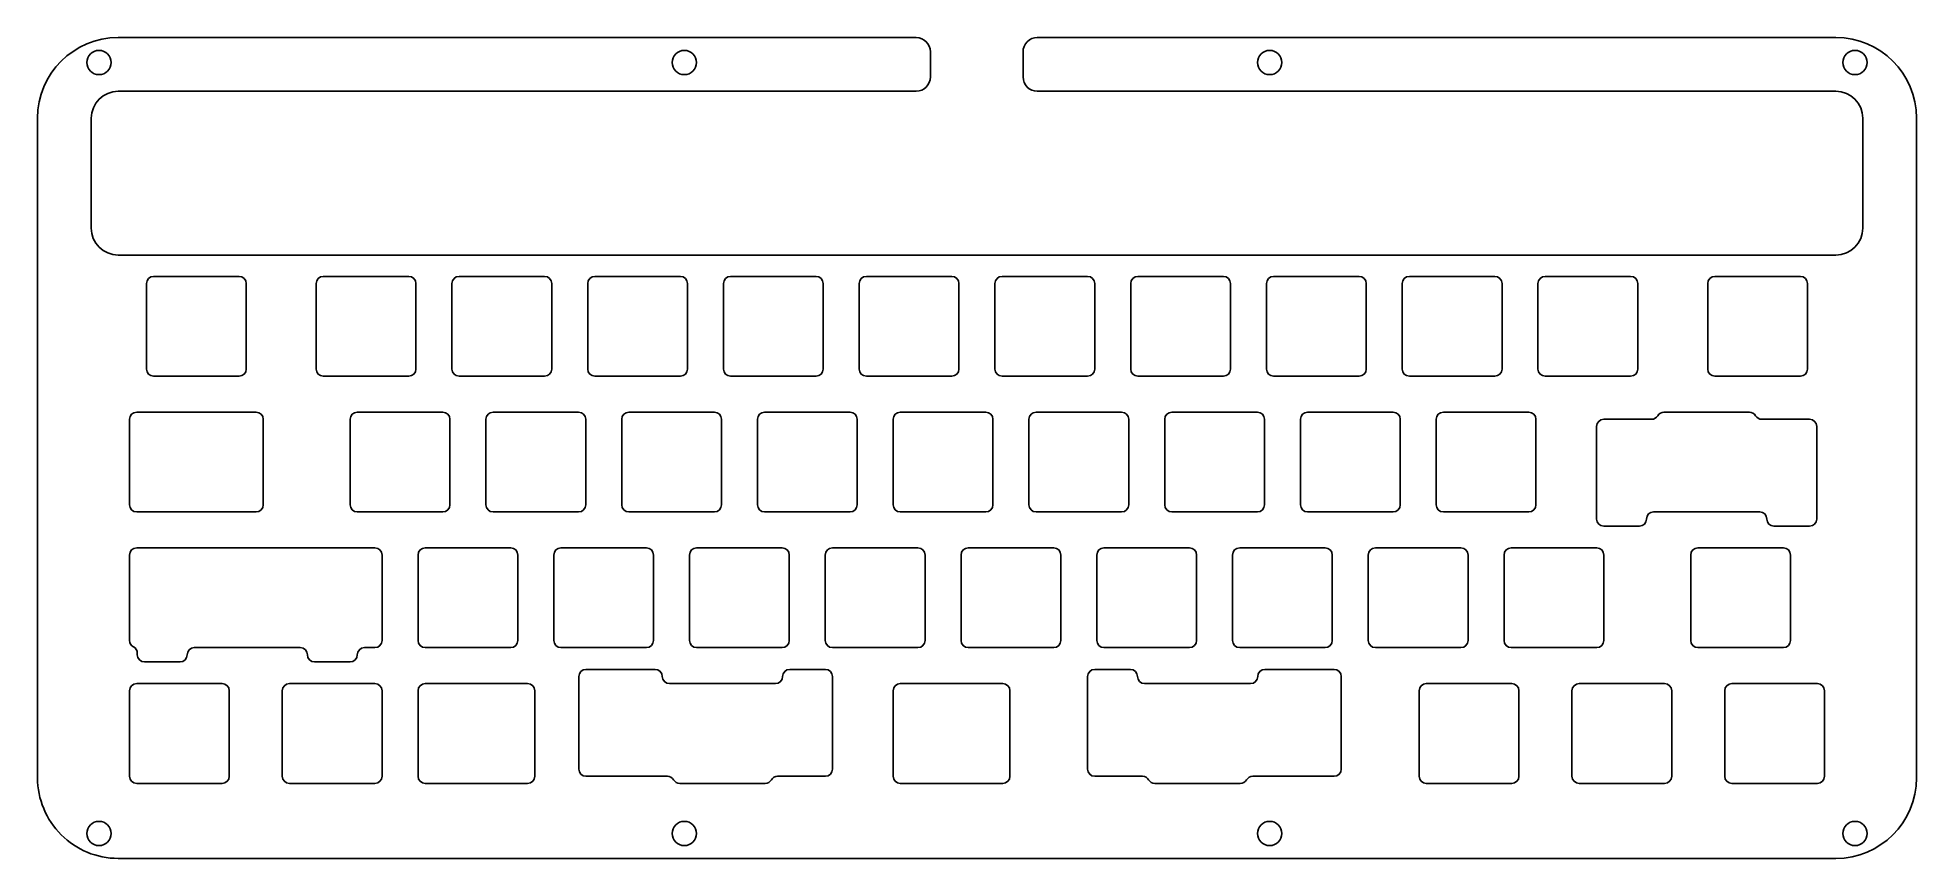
# Model space of a CAD drawing. Header units: millimetres. Extents: x 6 to 270, y 9 to 124.
import ezdxf

# ---------------------------------------------------------------- set-up
doc = ezdxf.new("R2010")
doc.units = ezdxf.units.MM

msp = doc.modelspace()

# ---------------------------------------------------------------- linework, layer by layer
at = {"color": 0}
for p, q in [((129.68, 124.2), (17.7, 124.2)), ((258.73, 124.2), (146.68, 124.2)), ((131.68, 118.67), (131.68, 122.2)), ((144.68, 122.2), (144.68, 118.67)), ((17.7, 116.68), (129.68, 116.67)), ((146.68, 116.67), (258.74, 116.67)), ((6.39, 112.9), (6.39, 20.31)), ((13.92, 97.46), (13.92, 112.9)), ((262.52, 112.89), (262.52, 97.46)), ((270.04, 20.3), (270.04, 112.89)), ((258.74, 93.67), (17.7, 93.68)), ((21.68, 77.68), (21.68, 89.68)), ((22.68, 90.68), (34.68, 90.68)), ((35.68, 89.68), (35.68, 77.68)), ((45.49, 77.68), (45.49, 89.68)), ((46.49, 90.68), (58.49, 90.68)), ((59.49, 89.68), (59.49, 77.68)), ((64.54, 77.68), (64.54, 89.68)), ((65.54, 90.68), (77.54, 90.68)), ((78.54, 89.68), (78.54, 77.68)), ((83.59, 77.68), (83.59, 89.68)), ((84.59, 90.68), (96.59, 90.68)), ((97.59, 89.68), (97.59, 77.68)), ((102.64, 77.68), (102.64, 89.68)), ((103.64, 90.68), (115.64, 90.68)), ((116.64, 89.68), (116.64, 77.68)), ((121.69, 77.68), (121.69, 89.68)), ((122.69, 90.68), (134.69, 90.68)), ((135.69, 89.68), (135.69, 77.68)), ((140.74, 77.68), (140.74, 89.68)), ((141.74, 90.68), (153.74, 90.68)), ((154.74, 89.68), (154.74, 77.68)), ((159.79, 77.68), (159.79, 89.68)), ((160.79, 90.68), (172.79, 90.68)), ((173.79, 89.68), (173.79, 77.68)), ((178.84, 77.68), (178.84, 89.68)), ((179.84, 90.68), (191.84, 90.68)), ((192.84, 89.68), (192.84, 77.68)), ((197.89, 77.68), (197.89, 89.68)), ((198.89, 90.68), (210.89, 90.68)), ((211.89, 89.68), (211.89, 77.68)), ((216.94, 77.68), (216.94, 89.68)), ((217.94, 90.68), (229.94, 90.68)), ((230.94, 89.68), (230.94, 77.68)), ((240.76, 77.68), (240.76, 89.68)), ((241.76, 90.68), (253.76, 90.68)), ((254.76, 89.68), (254.76, 77.68)), ((34.68, 76.68), (22.68, 76.68)), ((58.49, 76.68), (46.49, 76.68)), ((77.54, 76.68), (65.54, 76.68)), ((96.59, 76.68), (84.59, 76.68)), ((115.64, 76.68), (103.64, 76.68)), ((134.69, 76.68), (122.69, 76.68)), ((153.74, 76.68), (141.74, 76.68)), ((172.79, 76.68), (160.79, 76.68)), ((191.84, 76.68), (179.84, 76.68)), ((210.89, 76.68), (198.89, 76.68)), ((229.94, 76.68), (217.94, 76.68)), ((253.76, 76.68), (241.76, 76.68)), ((20.3, 71.63), (37.06, 71.63)), ((51.26, 71.63), (63.26, 71.63)), ((70.31, 71.63), (82.31, 71.63)), ((89.36, 71.63), (101.36, 71.63)), ((108.41, 71.63), (120.41, 71.63)), ((127.46, 71.63), (139.46, 71.63)), ((146.51, 71.63), (158.51, 71.63)), ((165.56, 71.63), (177.56, 71.63)), ((184.61, 71.63), (196.61, 71.63)), ((203.66, 71.63), (215.66, 71.63)), ((234.61, 71.63), (246.61, 71.63)), ((19.3, 58.63), (19.3, 70.63)), ((38.06, 70.63), (38.06, 58.63)), ((50.26, 58.63), (50.26, 70.63)), ((64.26, 70.63), (64.26, 58.63)), ((69.31, 58.63), (69.31, 70.63)), ((83.31, 70.63), (83.31, 58.63)), ((88.36, 58.63), (88.36, 70.63)), ((102.36, 70.63), (102.36, 58.63)), ((107.41, 58.63), (107.41, 70.63)), ((121.41, 70.63), (121.41, 58.63)), ((126.46, 58.63), (126.46, 70.63)), ((140.46, 70.63), (140.46, 58.63)), ((145.51, 58.63), (145.51, 70.63)), ((159.51, 70.63), (159.51, 58.63)), ((164.56, 58.63), (164.56, 70.63)), ((178.56, 70.63), (178.56, 58.63)), ((183.61, 58.63), (183.61, 70.63)), ((197.61, 70.63), (197.61, 58.63)), ((202.66, 58.63), (202.66, 70.63)), ((216.66, 70.63), (216.66, 58.63)), ((225.17, 56.63), (225.17, 69.63)), ((226.17, 70.63), (232.88, 70.63)), ((248.34, 70.63), (255.05, 70.63)), ((256.05, 69.63), (256.05, 56.63)), ((37.06, 57.63), (20.3, 57.63)), ((63.26, 57.63), (51.26, 57.63)), ((82.31, 57.63), (70.31, 57.63)), ((101.36, 57.63), (89.36, 57.63)), ((120.41, 57.63), (108.41, 57.63)), ((139.46, 57.63), (127.46, 57.63)), ((158.51, 57.63), (146.51, 57.63)), ((177.56, 57.63), (165.56, 57.63)), ((196.61, 57.63), (184.61, 57.63)), ((215.66, 57.63), (203.66, 57.63)), ((231.17, 55.63), (226.17, 55.63)), ((248.05, 57.63), (233.17, 57.63)), ((255.05, 55.63), (250.05, 55.63)), ((19.3, 39.58), (19.3, 51.58)), ((20.3, 52.58), (53.73, 52.58)), ((54.73, 51.58), (54.73, 39.58)), ((59.78, 39.58), (59.78, 51.58)), ((60.78, 52.58), (72.78, 52.58)), ((73.78, 51.58), (73.78, 39.58)), ((78.83, 39.58), (78.83, 51.58)), ((79.83, 52.58), (91.83, 52.58)), ((92.83, 51.58), (92.83, 39.58)), ((97.88, 39.58), (97.88, 51.58)), ((98.88, 52.58), (110.88, 52.58)), ((111.88, 51.58), (111.88, 39.58)), ((116.93, 39.58), (116.93, 51.58)), ((117.93, 52.58), (129.93, 52.58)), ((130.93, 51.58), (130.93, 39.58)), ((135.98, 39.58), (135.98, 51.58)), ((136.98, 52.58), (148.98, 52.58)), ((149.98, 51.58), (149.98, 39.58)), ((155.03, 39.58), (155.03, 51.58)), ((156.03, 52.58), (168.03, 52.58)), ((169.03, 51.58), (169.03, 39.58)), ((174.08, 39.58), (174.08, 51.58)), ((175.08, 52.58), (187.08, 52.58)), ((188.08, 51.58), (188.08, 39.58)), ((193.13, 39.58), (193.13, 51.58)), ((194.13, 52.58), (206.13, 52.58)), ((207.13, 51.58), (207.13, 39.58)), ((212.18, 39.58), (212.18, 51.58)), ((213.18, 52.58), (225.18, 52.58)), ((226.18, 51.58), (226.18, 39.58)), ((238.37, 39.58), (238.37, 51.58)), ((239.37, 52.58), (251.37, 52.58)), ((252.37, 51.58), (252.37, 39.58)), ((20.39, 37.58), (20.39, 37.8)), ((43.26, 38.58), (28.39, 38.58)), ((53.73, 38.58), (52.26, 38.58)), ((72.78, 38.58), (60.78, 38.58)), ((91.83, 38.58), (79.83, 38.58)), ((110.88, 38.58), (98.88, 38.58)), ((129.93, 38.58), (117.93, 38.58)), ((148.98, 38.58), (136.98, 38.58)), ((168.03, 38.58), (156.03, 38.58)), ((187.08, 38.58), (175.08, 38.58)), ((206.13, 38.58), (194.13, 38.58)), ((225.18, 38.58), (213.18, 38.58)), ((251.37, 38.58), (239.37, 38.58)), ((26.39, 36.58), (21.39, 36.58)), ((50.26, 36.58), (45.26, 36.58)), ((82.34, 21.53), (82.34, 34.53)), ((83.34, 35.53), (93.06, 35.53)), ((111.94, 35.53), (116.94, 35.53)), ((117.94, 34.53), (117.94, 21.53)), ((153.74, 21.53), (153.74, 34.53)), ((154.74, 35.53), (159.74, 35.53)), ((178.61, 35.53), (188.34, 35.53)), ((189.34, 34.53), (189.34, 21.53)), ((19.3, 20.53), (19.3, 32.53)), ((20.3, 33.53), (32.3, 33.53)), ((33.3, 32.53), (33.3, 20.53)), ((40.73, 20.53), (40.73, 32.53)), ((41.73, 33.53), (53.73, 33.53)), ((54.73, 32.53), (54.73, 20.53)), ((59.78, 20.53), (59.78, 32.53)), ((60.78, 33.53), (75.16, 33.53)), ((76.16, 32.53), (76.16, 20.53)), ((95.06, 33.53), (109.94, 33.53)), ((126.46, 20.53), (126.46, 32.53)), ((127.46, 33.53), (141.84, 33.53)), ((142.84, 32.53), (142.84, 20.53)), ((161.74, 33.53), (176.61, 33.53)), ((200.27, 20.53), (200.27, 32.53)), ((201.27, 33.53), (213.27, 33.53)), ((214.27, 32.53), (214.27, 20.53)), ((221.71, 20.53), (221.71, 32.53)), ((222.71, 33.53), (234.71, 33.53)), ((235.71, 32.53), (235.71, 20.53)), ((243.14, 20.53), (243.14, 32.53)), ((244.14, 33.53), (256.14, 33.53)), ((257.14, 32.53), (257.14, 20.53)), ((32.3, 19.53), (20.3, 19.53)), ((53.73, 19.53), (41.73, 19.53)), ((75.16, 19.53), (60.78, 19.53)), ((94.77, 20.53), (83.34, 20.53)), ((108.5, 19.53), (96.5, 19.53)), ((116.94, 20.53), (110.23, 20.53)), ((141.84, 19.53), (127.46, 19.53)), ((161.44, 20.53), (154.74, 20.53)), ((175.17, 19.53), (163.17, 19.53)), ((188.34, 20.53), (176.91, 20.53)), ((213.27, 19.53), (201.27, 19.53)), ((234.71, 19.53), (222.71, 19.53)), ((256.14, 19.53), (244.14, 19.53)), ((17.7, 9), (258.73, 9))]:
    msp.add_line(p, q, dxfattribs=at)
msp.add_circle((15.01, 120.7), 1.7, dxfattribs=at)
at = {"linetype": 'Continuous'}
for centre in [(97.15, 120.7), (179.29, 120.7), (261.42, 120.7), (15.01, 12.5), (97.15, 12.5), (179.29, 12.5), (261.42, 12.5)]:
    msp.add_circle(centre, 1.7, dxfattribs=at)
at = {"color": 0}
for centre, radius, start, end in [((17.7, 112.89), 11.31, 90.0157, 179.9833), ((129.68, 122.2), 2, 359.9995, 89.9995), ((146.68, 122.2), 2, 89.9995, 179.9995), ((258.74, 112.89), 11.31, 0.0157, 90.0157), ((129.68, 118.67), 2, 269.9995, 359.9995), ((146.68, 118.67), 2, 179.9995, 269.9995), ((17.7, 112.89), 3.78, 89.9714, 179.9714), ((258.74, 112.89), 3.78, 0.0276, 89.9714), ((17.7, 97.46), 3.78, 179.9995, 269.9995), ((258.74, 97.46), 3.78, 269.9995, 359.9995), ((22.68, 89.68), 1, 90, 180), ((34.68, 89.68), 1, 0, 90), ((46.49, 89.68), 1, 90, 180), ((58.49, 89.68), 1, 0, 90), ((65.54, 89.68), 1, 90, 180), ((77.54, 89.68), 1, 0, 90), ((84.59, 89.68), 1, 90, 180), ((96.59, 89.68), 1, 0, 90), ((103.64, 89.68), 1, 90, 180), ((115.64, 89.68), 1, 0, 90), ((122.69, 89.68), 1, 90, 180), ((134.69, 89.68), 1, 0, 90), ((141.74, 89.68), 1, 90, 180), ((153.74, 89.68), 1, 0, 90), ((160.79, 89.68), 1, 90, 180), ((172.79, 89.68), 1, 0, 90), ((179.84, 89.68), 1, 90, 180), ((191.84, 89.68), 1, 0, 90), ((198.89, 89.68), 1, 90, 180), ((210.89, 89.68), 1, 0, 90), ((217.94, 89.68), 1, 90, 180), ((229.94, 89.68), 1, 0, 90), ((241.76, 89.68), 1, 90, 180), ((253.76, 89.68), 1, 0, 90), ((22.68, 77.68), 1, 180, 270), ((34.68, 77.68), 1, 270, 0), ((46.49, 77.68), 1, 180, 270), ((58.49, 77.68), 1, 270, 0), ((65.54, 77.68), 1, 180, 270), ((77.54, 77.68), 1, 270, 0), ((84.59, 77.68), 1, 180, 270), ((96.59, 77.68), 1, 270, 0), ((103.64, 77.68), 1, 180, 270), ((115.64, 77.68), 1, 270, 0), ((122.69, 77.68), 1, 180, 270), ((134.69, 77.68), 1, 270, 0), ((141.74, 77.68), 1, 180, 270), ((153.74, 77.68), 1, 270, 0), ((160.79, 77.68), 1, 180, 270), ((172.79, 77.68), 1, 270, 0), ((179.84, 77.68), 1, 180, 270), ((191.84, 77.68), 1, 270, 0), ((198.89, 77.68), 1, 180, 270), ((210.89, 77.68), 1, 270, 0), ((217.94, 77.68), 1, 180, 270), ((229.94, 77.68), 1, 270, 0), ((241.76, 77.68), 1, 180, 270), ((253.76, 77.68), 1, 270, 0), ((20.3, 70.63), 1, 90, 180), ((37.06, 70.63), 1, 0, 90), ((51.26, 70.63), 1, 90, 180), ((63.26, 70.63), 1, 0, 90), ((70.31, 70.63), 1, 90, 180), ((82.31, 70.63), 1, 0, 90), ((89.36, 70.63), 1, 90, 180), ((101.36, 70.63), 1, 0, 90), ((108.41, 70.63), 1, 90, 180), ((120.41, 70.63), 1, 0, 90), ((127.46, 70.63), 1, 90, 180), ((139.46, 70.63), 1, 0, 90), ((146.51, 70.63), 1, 90, 180), ((158.51, 70.63), 1, 0, 90), ((165.56, 70.63), 1, 90, 180), ((177.56, 70.63), 1, 0, 90), ((184.61, 70.63), 1, 90, 180), ((196.61, 70.63), 1, 0, 90), ((203.66, 70.63), 1, 90, 180), ((215.66, 70.63), 1, 0, 90), ((234.61, 70.63), 1, 90, 150), ((246.61, 70.63), 1, 30, 90), ((226.17, 69.63), 1, 90, 180), ((232.88, 71.63), 1, 270, 330), ((248.34, 71.63), 1, 210, 270), ((255.05, 69.63), 1, 0, 90), ((20.3, 58.63), 1, 180, 270), ((37.06, 58.63), 1, 270, 0), ((51.26, 58.63), 1, 180, 270), ((63.26, 58.63), 1, 270, 0), ((70.31, 58.63), 1, 180, 270), ((82.31, 58.63), 1, 270, 0), ((89.36, 58.63), 1, 180, 270), ((101.36, 58.63), 1, 270, 0), ((108.41, 58.63), 1, 180, 270), ((120.41, 58.63), 1, 270, 0), ((127.46, 58.63), 1, 180, 270), ((139.46, 58.63), 1, 270, 0), ((146.51, 58.63), 1, 180, 270), ((158.51, 58.63), 1, 270, 0), ((165.56, 58.63), 1, 180, 270), ((177.56, 58.63), 1, 270, 0), ((184.61, 58.63), 1, 180, 270), ((196.61, 58.63), 1, 270, 0), ((203.66, 58.63), 1, 180, 270), ((215.66, 58.63), 1, 270, 0), ((226.17, 56.63), 1, 180, 270), ((231.17, 56.63), 1, 270, 0), ((233.17, 56.63), 1, 90, 180), ((248.05, 56.63), 1, 0, 90), ((250.05, 56.63), 1, 180, 270), ((255.05, 56.63), 1, 270, 0), ((20.3, 51.58), 1, 90, 180), ((53.73, 51.58), 1, 0, 90), ((60.78, 51.58), 1, 90, 180), ((72.78, 51.58), 1, 0, 90), ((79.83, 51.58), 1, 90, 180), ((91.83, 51.58), 1, 0, 90), ((98.88, 51.58), 1, 90, 180), ((110.88, 51.58), 1, 0, 90), ((117.93, 51.58), 1, 90, 180), ((129.93, 51.58), 1, 0, 90), ((136.98, 51.58), 1, 90, 180), ((148.98, 51.58), 1, 0, 90), ((156.03, 51.58), 1, 90, 180), ((168.03, 51.58), 1, 0, 90), ((175.08, 51.58), 1, 90, 180), ((187.08, 51.58), 1, 0, 90), ((194.13, 51.58), 1, 90, 180), ((206.13, 51.58), 1, 0, 90), ((213.18, 51.58), 1, 90, 180), ((225.18, 51.58), 1, 0, 90), ((239.37, 51.58), 1, 90, 180), ((251.37, 51.58), 1, 0, 90), ((20.3, 39.58), 1, 180, 242.8385), ((53.73, 39.58), 1, 270, 0), ((60.78, 39.58), 1, 180, 270), ((72.78, 39.58), 1, 270, 0), ((79.83, 39.58), 1, 180, 270), ((91.83, 39.58), 1, 270, 0), ((98.88, 39.58), 1, 180, 270), ((110.88, 39.58), 1, 270, 0), ((117.93, 39.58), 1, 180, 270), ((129.93, 39.58), 1, 270, 0), ((136.98, 39.58), 1, 180, 270), ((148.98, 39.58), 1, 270, 0), ((156.03, 39.58), 1, 180, 270), ((168.03, 39.58), 1, 270, 0), ((175.08, 39.58), 1, 180, 270), ((187.08, 39.58), 1, 270, 0), ((194.13, 39.58), 1, 180, 270), ((206.13, 39.58), 1, 270, 0), ((213.18, 39.58), 1, 180, 270), ((225.18, 39.58), 1, 270, 0), ((239.37, 39.58), 1, 180, 270), ((251.37, 39.58), 1, 270, 0), ((19.39, 37.8), 1, 0, 62.8385), ((21.39, 37.58), 1, 180, 270), ((26.39, 37.58), 1, 270, 0), ((28.39, 37.58), 1, 90, 180), ((43.26, 37.58), 1, 0, 90), ((45.26, 37.58), 1, 180, 270), ((50.26, 37.58), 1, 270, 0), ((52.26, 37.58), 1, 90, 180), ((83.34, 34.53), 1, 90, 180), ((93.06, 34.53), 1, 0, 90), ((95.06, 34.53), 1, 180, 270), ((109.94, 34.53), 1, 270, 0), ((111.94, 34.53), 1, 90, 180), ((116.94, 34.53), 1, 0, 90), ((154.74, 34.53), 1, 90, 180), ((159.74, 34.53), 1, 0, 90), ((161.74, 34.53), 1, 180, 270), ((176.61, 34.53), 1, 270, 0), ((178.61, 34.53), 1, 90, 180), ((188.34, 34.53), 1, 0, 90), ((20.3, 32.53), 1, 90, 180), ((32.3, 32.53), 1, 0, 90), ((41.73, 32.53), 1, 90, 180), ((53.73, 32.53), 1, 0, 90), ((60.78, 32.53), 1, 90, 180), ((75.16, 32.53), 1, 0, 90), ((127.46, 32.53), 1, 90, 180), ((141.84, 32.53), 1, 0, 90), ((201.27, 32.53), 1, 90, 180), ((213.27, 32.53), 1, 0, 90), ((222.71, 32.53), 1, 90, 180), ((234.71, 32.53), 1, 0, 90), ((244.14, 32.53), 1, 90, 180), ((256.14, 32.53), 1, 0, 90), ((83.34, 21.53), 1, 180, 270), ((116.94, 21.53), 1, 270, 0), ((154.74, 21.53), 1, 180, 270), ((188.34, 21.53), 1, 270, 0), ((17.7, 20.31), 11.31, 179.9833, 269.9839), ((20.3, 20.53), 1, 180, 270), ((32.3, 20.53), 1, 270, 0), ((41.73, 20.53), 1, 180, 270), ((53.73, 20.53), 1, 270, 0), ((60.78, 20.53), 1, 180, 270), ((75.16, 20.53), 1, 270, 0), ((94.77, 19.53), 1, 30, 90), ((96.5, 20.53), 1, 210, 270), ((108.5, 20.53), 1, 270, 330), ((110.23, 19.53), 1, 90, 150), ((127.46, 20.53), 1, 180, 270), ((141.84, 20.53), 1, 270, 0), ((161.44, 19.53), 1, 30, 90), ((163.17, 20.53), 1, 210, 270), ((175.17, 20.53), 1, 270, 330), ((176.91, 19.53), 1, 90, 150), ((201.27, 20.53), 1, 180, 270), ((213.27, 20.53), 1, 270, 0), ((222.71, 20.53), 1, 180, 270), ((234.71, 20.53), 1, 270, 0), ((244.14, 20.53), 1, 180, 270), ((256.14, 20.53), 1, 270, 0), ((258.74, 20.31), 11.31, 269.9839, 359.9833)]:
    msp.add_arc(centre, radius, start, end, dxfattribs=at)

doc.saveas('drawing.dxf')
